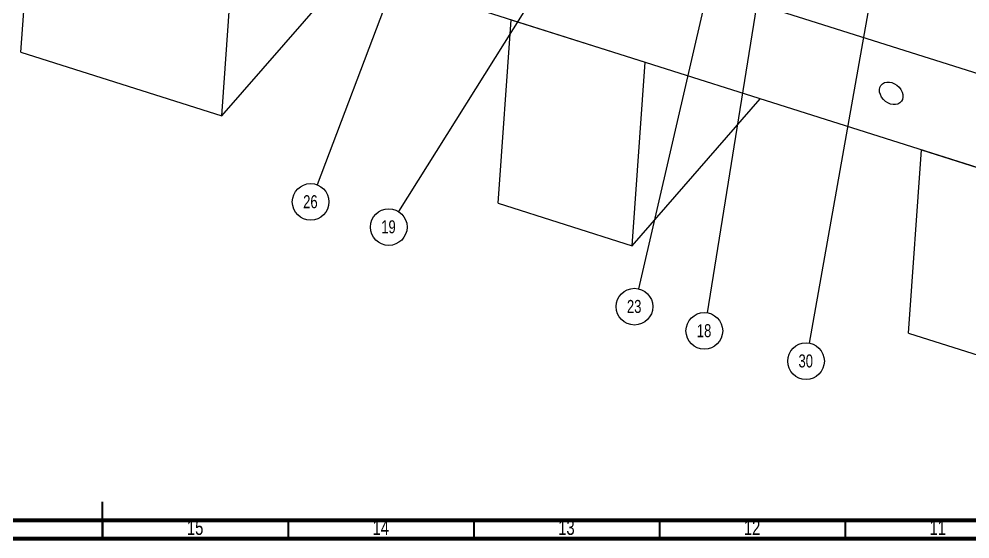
# Model space of a CAD drawing. Header units: millimetres. Extents: x 5 to 1539, y -495 to 895.
# Drawn here: x 727.5 to 983.6, y 5 to 145 of the extents above; entities that cross this region are included whole.
import ezdxf

# ---------------------------------------------------------------- set-up
doc = ezdxf.new("R2010")
doc.units = ezdxf.units.MM
doc.styles.add('SLDTEXTSTYLE13', font='TXT', dxfattribs={"width": 0.75})
doc.dimstyles.new('SLDDIMSTYLE1', dxfattribs={"dimtxt": 0.18, "dimasz": 1.016, "dimexe": 0, "dimexo": 0.0625, "dimgap": 0, "dimtad": 0, "dimtih": 1, "dimtoh": 1, "dimdec": 0, "dimrnd": 1e-09, "dimzin": 0, "dimdsep": 46, "dimtxsty": 'Standard', "dimblk1": 'DOT', "dimblk2": 'DOT', "dimsah": 1, "dimcen": 0.09, "dimadec": 0, "dimazin": 0, "dimtfac": 1.016, "dimtdec": 0, "dimtofl": 0, "dimtmove": 0, "dimatfit": 3, "dimldrblk": 'DOT', "dimfxl": 1, "dimfrac": 2, "dimtolj": 1, "dimtzin": 0, "dimarcsym": 0})

# ---------------------------------------------------------------- blocks, each defined once
blk = doc.blocks.new('SW_NOTE_35')
at = {"color": 0, "linetype": 'Continuous', "lineweight": 0}
blk.add_circle((-0.78, -4.88), 4.94, dxfattribs=at)
at = {"color": 0, "linetype": 'Continuous', "lineweight": 0, "insert": (-0.85, -3.07), "char_height": 3.5, "attachment_point": 2, "style": 'SLDTEXTSTYLE13'}
blk.add_mtext('18', dxfattribs=at)
blk = doc.blocks.new('_Dot')
at = {"color": 0, "linetype": 'ByBlock', "lineweight": -2}
blk.add_line((-0.5, 0), (-1, 0), dxfattribs=at)
at = {"color": 0, "linetype": 'ByBlock', "const_width": 0.5}
blk.add_lwpolyline([(-0.25, 0, 1), (0.25, 0, 1)], format="xyb", close=True, dxfattribs=at)
blk = doc.blocks.new('SW_NOTE_36')
at = {"color": 0, "linetype": 'Continuous', "lineweight": 0}
blk.add_circle((-2.62, -4.18), 4.94, dxfattribs=at)
at = {"color": 0, "linetype": 'Continuous', "lineweight": 0, "insert": (-2.69, -2.37), "char_height": 3.5, "attachment_point": 2, "style": 'SLDTEXTSTYLE13'}
blk.add_mtext('19', dxfattribs=at)
blk = doc.blocks.new('SW_NOTE_39')
at = {"color": 0, "linetype": 'Continuous', "lineweight": 0}
blk.add_circle((-1.11, -4.81), 4.94, dxfattribs=at)
at = {"color": 0, "linetype": 'Continuous', "lineweight": 0, "insert": (-1.18, -3), "char_height": 3.5, "attachment_point": 2, "style": 'SLDTEXTSTYLE13'}
blk.add_mtext('23', dxfattribs=at)
blk = doc.blocks.new('SW_NOTE_42')
at = {"color": 0, "linetype": 'Continuous', "lineweight": 0}
blk.add_circle((-1.75, -4.62), 4.94, dxfattribs=at)
at = {"color": 0, "linetype": 'Continuous', "lineweight": 0, "insert": (-1.82, -2.81), "char_height": 3.5, "attachment_point": 2, "style": 'SLDTEXTSTYLE13'}
blk.add_mtext('26', dxfattribs=at)
blk = doc.blocks.new('SW_NOTE_44')
at = {"color": 0, "linetype": 'Continuous', "lineweight": 0}
blk.add_circle((-0.86, -4.86), 4.94, dxfattribs=at)
at = {"color": 0, "linetype": 'Continuous', "lineweight": 0, "insert": (-0.93, -3.05), "char_height": 3.5, "attachment_point": 2, "style": 'SLDTEXTSTYLE13'}
blk.add_mtext('30', dxfattribs=at)

msp = doc.modelspace()

# ---------------------------------------------------------------- linework, layer by layer
at = {"color": 7, "linetype": 'Continuous', "lineweight": 25}
for p, q in [((1003.866, 124.454), (755.779, 202.994)), ((728.005, 136.06), (731.486, 185.442)), ((1002.126, 99.763), (754.039, 178.302)), ((782.133, 118.924), (785.614, 168.307)), ((782.133, 118.924), (816.595, 158.498)), ((856.559, 95.362), (860.04, 144.745)), ((860.04, 144.745), (896.125, 133.321)), ((728.005, 136.06), (782.133, 118.924)), ((892.645, 83.938), (896.125, 133.321)), ((892.645, 83.938), (927.106, 123.512)), ((967.071, 60.376), (970.551, 109.759)), ((970.551, 109.759), (1024.679, 92.623)), ((856.559, 95.362), (892.645, 83.938)), ((967.071, 60.376), (1021.199, 43.24))]:
    msp.add_line(p, q, dxfattribs=at)
at = {"color": 7, "linetype": 'Continuous', "lineweight": 35}
for p, q in [((750, 4.999), (750, 15.001)), ((750, 10), (750, 5)), ((800, 10), (800, 5)), ((850, 10), (850, 5)), ((900, 10), (900, 5)), ((950, 10), (950, 5))]:
    msp.add_line(p, q, dxfattribs=at)
at = {"color": 7, "linetype": 'Continuous', "lineweight": 70}
for p, q in [((1490, 10), (10, 10)), ((1495, 5), (5, 5))]:
    msp.add_line(p, q, dxfattribs=at)
at = {"color": 7, "linetype": 'Continuous', "lineweight": 25, "flags": 128}
msp.add_lwpolyline([(962.197, 122.079), (961.5, 122.374), (960.847, 122.798), (960.273, 123.331), (959.805, 123.946), (959.467, 124.611), (959.277, 125.294), (959.243, 125.96), (959.367, 126.576), (959.644, 127.111), (960.058, 127.538), (960.59, 127.835), (961.213, 127.989), (961.896, 127.991), (962.603, 127.841), (963.301, 127.546), (963.953, 127.122), (964.528, 126.589), (964.995, 125.975), (965.333, 125.309), (965.524, 124.627), (965.558, 123.96), (965.433, 123.345), (965.157, 122.81), (964.742, 122.383), (964.21, 122.085), (963.587, 121.931), (962.905, 121.929), (962.197, 122.079)], dxfattribs=at)

# ---------------------------------------------------------------- block references
at = {"color": 7, "linetype": 'Continuous', "lineweight": 0}
for name, p in [('SW_NOTE_42', (807.781, 100.35)), ('SW_NOTE_36', (829.682, 93.152)), ('SW_NOTE_39', (894.346, 72.345)), ('SW_NOTE_35', (912.842, 65.89)), ('SW_NOTE_44', (940.307, 57.726))]:
    msp.add_blockref(name, p, dxfattribs=at)

# ---------------------------------------------------------------- texts
at = {"color": 7, "linetype": 'Continuous', "lineweight": 0, "char_height": 3.9688, "attachment_point": 2, "style": 'SLDTEXTSTYLE13'}
for s, insert in [('15', (774.92, 10.06)), ('14', (824.92, 10.06)), ('13', (874.92, 10.06)), ('12', (924.92, 10.06)), ('11', (974.92, 10.06))]:
    msp.add_mtext(s, dxfattribs=dict(at, insert=insert))

# ---------------------------------------------------------------- leaders
at = {"color": 7, "linetype": 'Continuous', "lineweight": 0}
for points in [[(852.532, 218.419), (807.781, 100.35)], [(902.642, 209.512), (829.682, 93.152)], [(922.291, 193.397), (894.346, 72.345)], [(933.223, 193.267), (912.842, 65.89)], [(964.312, 193.248), (940.307, 57.726)]]:
    msp.add_leader(points, dimstyle='SLDDIMSTYLE1', dxfattribs=at)

doc.saveas('drawing.dxf')
